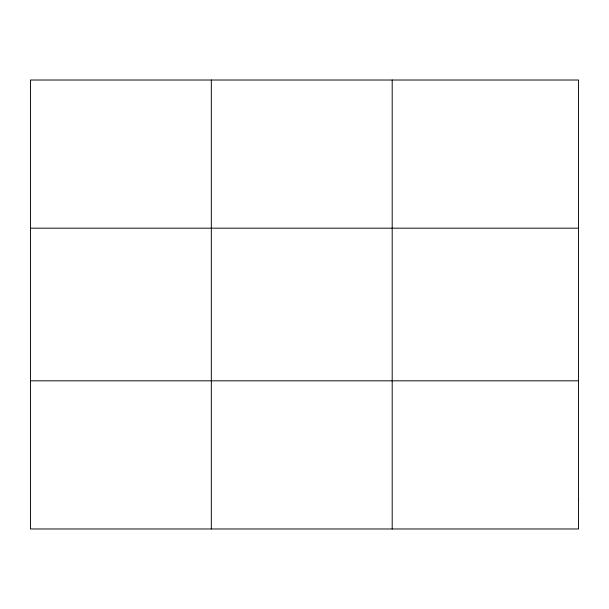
<?xml version="1.0" encoding="UTF-8"?>
<svg xmlns="http://www.w3.org/2000/svg" width="609" height="609" viewBox="0 0 609 609"><rect width="100%" height="100%" fill="white"/><g stroke="black" fill="none" stroke-linecap="round" stroke-linejoin="round"><path stroke-width="0.91" d="M211.323 528.977L211.323 80.023M392.196 528.977L392.196 80.023M30.45 228.177L578.55 228.177M30.45 380.823L578.55 380.823M578.55 499.35L578.55 528.977L30.45 528.977L30.45 80.023L578.55 80.023L578.55 499.35"/></g></svg>
